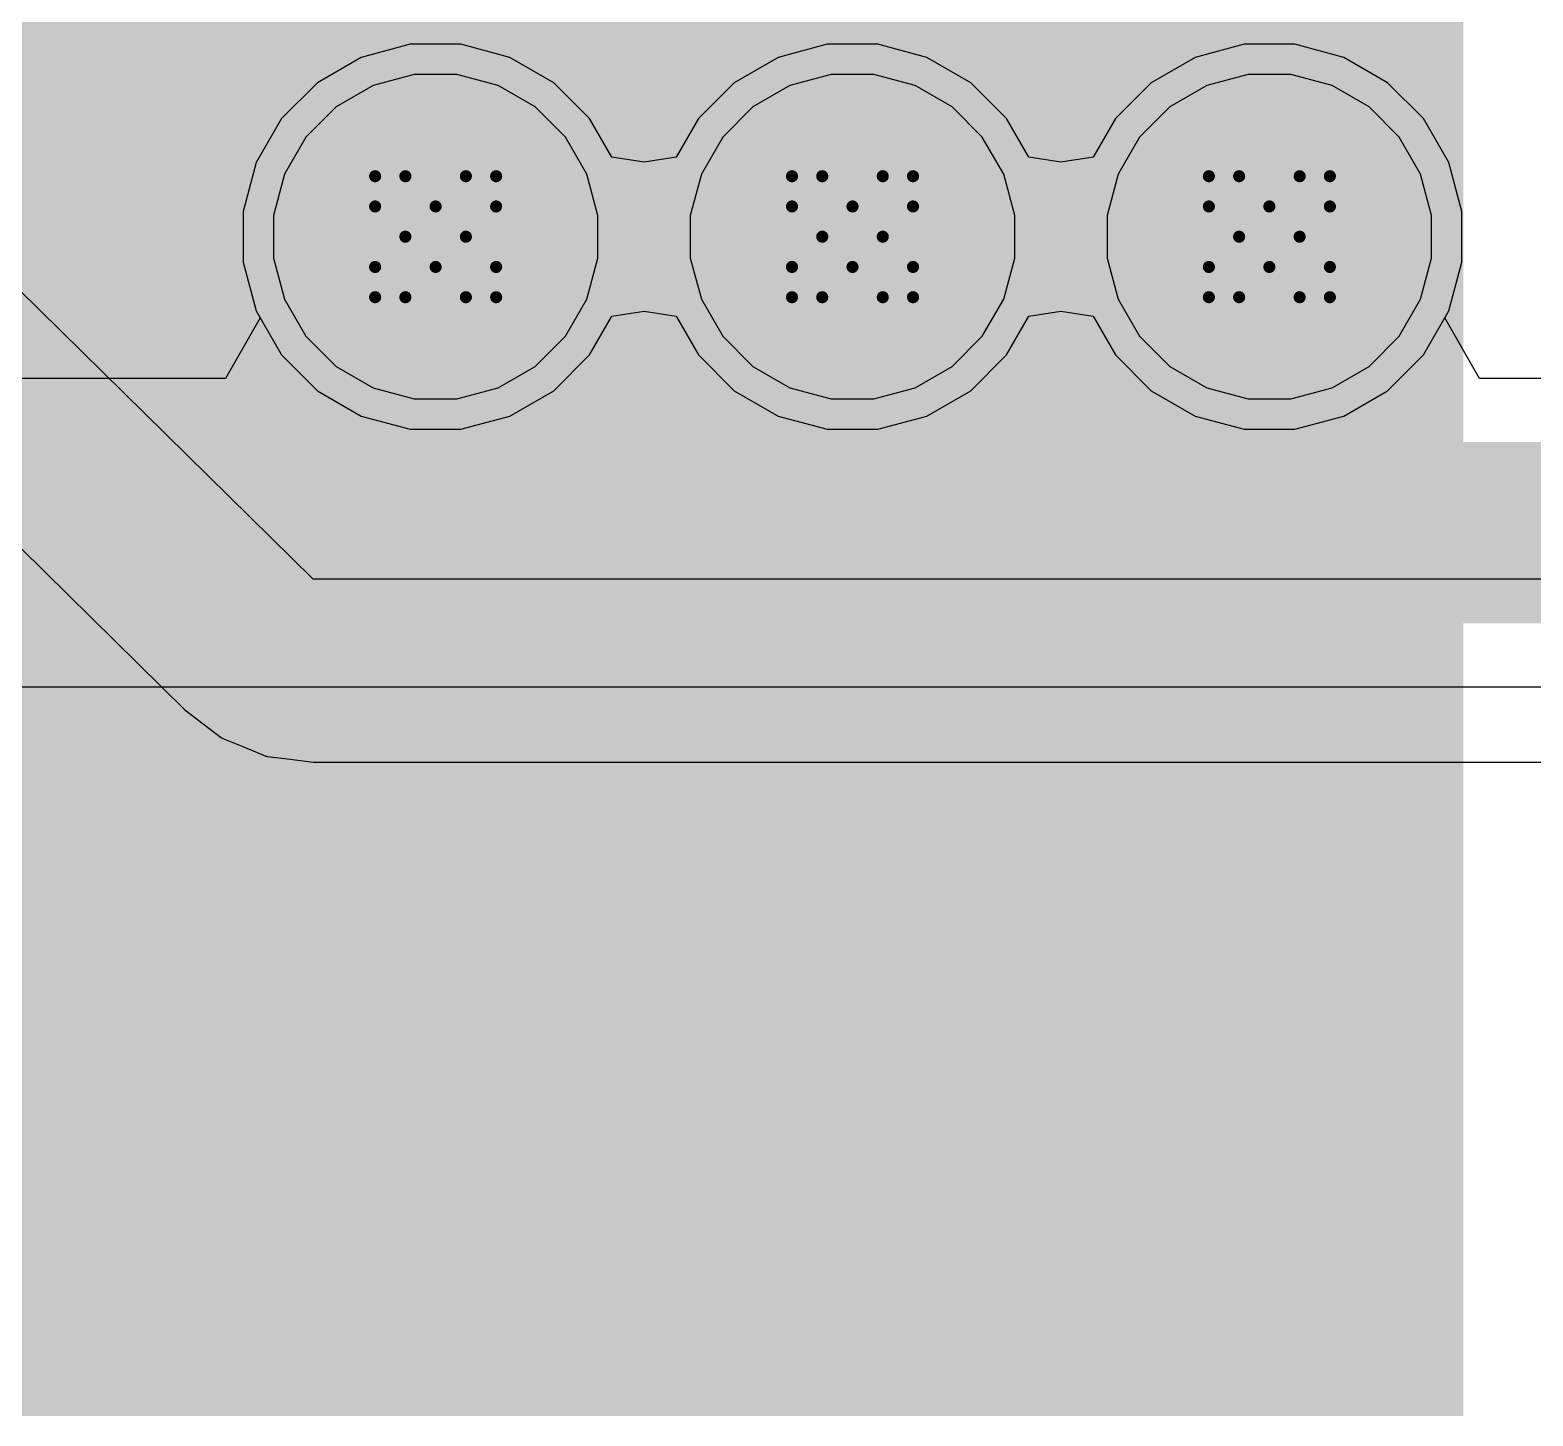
# Model space of a CAD drawing. Header units: inches. Extents: x 0 to 5379, y 0 to 5429.
# Drawn here: x 323.08 to 329.39, y 54.99 to 60.81 of the extents above; entities that cross this region are included whole.
import ezdxf

# ---------------------------------------------------------------- set-up
doc = ezdxf.new("R2010")
doc.units = ezdxf.units.IN
for name, color, linetype in [('Bottom Layer', 5, 'Continuous'), ('Bottom Solder', 6, 'Continuous'), ('Drill Drawing', 1, 'Continuous'), ('GND01', 16, 'Continuous'), ('GND02', 76, 'Continuous'), ('PWR', 156, 'Continuous'), ('SIG 01', 90, 'Continuous'), ('Top Layer', 1, 'Continuous'), ('Top Overlay', 2, 'Continuous'), ('Top Solder', 216, 'Continuous'), ('Via Holes', 16, 'Continuous')]:
    doc.layers.add(name, color=color, linetype=linetype)

# ---------------------------------------------------------------- blocks, each defined once
blk = doc.blocks.new('RVT1H470M0607_115')
at = {"layer": 'Top Overlay'}
for points in [[(-3.3334, -1.8288, 0.127, 0.127, 0), (-3.3334, -1.3208, 0.127, 0.127, 0)], [(-3.3334, -1.8288, 0.127, 0.127, 0), (-1.8348, -3.3274, 0.127, 0.127, 0)], [(-1.8348, -3.3274, 0.127, 0.127, 0), (3.3214, -3.3274, 0.127, 0.127, 0)]]:
    blk.add_lwpolyline(points, format="xyseb", dxfattribs=at)
for points in [[(-3.3651, -1.3208, 0.0635, 0.0635, 1), (-3.3016, -1.3208, 0.0635, 0.0635, 1)], [(-3.3651, -1.8288, 0.0635, 0.0635, 1), (-3.3016, -1.8288, 0.0635, 0.0635, 1)], [(-3.3651, -1.8288, 0.0635, 0.0635, 1), (-3.3016, -1.8288, 0.0635, 0.0635, 1)], [(-1.8665, -3.3274, 0.0635, 0.0635, 1), (-1.803, -3.3274, 0.0635, 0.0635, 1)], [(-1.8665, -3.3274, 0.0635, 0.0635, 1), (-1.803, -3.3274, 0.0635, 0.0635, 1)]]:
    blk.add_lwpolyline(points, format="xyseb", close=True, dxfattribs=at)

msp = doc.modelspace()

# ---------------------------------------------------------------- hatches: boundary and pattern name
at = {"layer": 'Bottom Layer'}
h = msp.add_hatch(color=5, dxfattribs=at)
edge = h.paths.add_edge_path()
edge.add_arc((324.7834, 59.942), 0.3, 0, 360)
h = msp.add_hatch(color=5, dxfattribs=at)
edge = h.paths.add_edge_path()
edge.add_arc((326.5334, 59.942), 0.3, 0, 360)
h = msp.add_hatch(color=5, dxfattribs=at)
edge = h.paths.add_edge_path()
edge.add_arc((328.2834, 59.942), 0.3, 0, 360)
at = {"layer": 'Bottom Solder'}
h = msp.add_hatch(color=6, dxfattribs=at)
edge = h.paths.add_edge_path()
edge.add_arc((324.7834, 59.942), 0.4016, 0, 360)
h = msp.add_hatch(color=6, dxfattribs=at)
edge = h.paths.add_edge_path()
edge.add_arc((326.5334, 59.942), 0.4016, 0, 360)
h = msp.add_hatch(color=6, dxfattribs=at)
edge = h.paths.add_edge_path()
edge.add_arc((328.2834, 59.942), 0.4016, 0, 360)
at = {"layer": 'GND01'}
h = msp.add_hatch(color=16, dxfattribs=at)
edge = h.paths.add_edge_path()
edge.add_arc((324.7834, 59.942), 0.3, 0, 360)
h = msp.add_hatch(color=16, dxfattribs=at)
edge = h.paths.add_edge_path()
edge.add_arc((326.5334, 59.942), 0.3, 0, 360)
h = msp.add_hatch(color=16, dxfattribs=at)
edge = h.paths.add_edge_path()
edge.add_arc((328.2834, 59.942), 0.3, 0, 360)
at = {"layer": 'GND02'}
h = msp.add_hatch(color=76, dxfattribs=at)
edge = h.paths.add_edge_path()
edge.add_arc((324.7834, 59.942), 0.3, 0, 360)
h = msp.add_hatch(color=76, dxfattribs=at)
edge = h.paths.add_edge_path()
edge.add_arc((326.5334, 59.942), 0.3, 0, 360)
h = msp.add_hatch(color=76, dxfattribs=at)
edge = h.paths.add_edge_path()
edge.add_arc((328.2834, 59.942), 0.3, 0, 360)
at = {"layer": 'PWR'}
h = msp.add_hatch(color=156, dxfattribs=at)
edge = h.paths.add_edge_path()
edge.add_arc((324.7834, 59.942), 0.3, 0, 360)
h = msp.add_hatch(color=156, dxfattribs=at)
edge = h.paths.add_edge_path()
edge.add_arc((326.5334, 59.942), 0.3, 0, 360)
h = msp.add_hatch(color=156, dxfattribs=at)
edge = h.paths.add_edge_path()
edge.add_arc((328.2834, 59.942), 0.3, 0, 360)
at = {"layer": 'SIG 01'}
h = msp.add_hatch(color=90, dxfattribs=at)
edge = h.paths.add_edge_path()
edge.add_arc((324.7834, 59.942), 0.3, 0, 360)
h = msp.add_hatch(color=90, dxfattribs=at)
edge = h.paths.add_edge_path()
edge.add_arc((326.5334, 59.942), 0.3, 0, 360)
h = msp.add_hatch(color=90, dxfattribs=at)
edge = h.paths.add_edge_path()
edge.add_arc((328.2834, 59.942), 0.3, 0, 360)
at = {"layer": 'Top Layer'}
for points in [[(323.3674, 58.4434), (329.0982, 58.4434), (329.0982, 65.0982), (323.3674, 65.0982)], [(315.9802, 56.9788), (329.0982, 56.9788), (329.0982, 61.755), (315.9802, 61.755)], [(315.0139, 54.991), (329.0982, 54.991), (329.0982, 57.531), (315.0139, 57.531)]]:
    msp.add_hatch(color=1, dxfattribs=at).paths.add_polyline_path(points)
h = msp.add_hatch(color=1, dxfattribs=at)
edge = h.paths.add_edge_path()
edge.add_arc((324.7834, 59.942), 0.3, 0, 360)
h = msp.add_hatch(color=1, dxfattribs=at)
edge = h.paths.add_edge_path()
edge.add_arc((326.5334, 59.942), 0.3, 0, 360)
h = msp.add_hatch(color=1, dxfattribs=at)
edge = h.paths.add_edge_path()
edge.add_arc((328.2834, 59.942), 0.3, 0, 360)
at = {"layer": 'Top Solder'}
h = msp.add_hatch(color=216, dxfattribs=at)
edge = h.paths.add_edge_path()
edge.add_arc((324.7834, 59.942), 0.4016, 0, 360)
h = msp.add_hatch(color=216, dxfattribs=at)
edge = h.paths.add_edge_path()
edge.add_arc((326.5334, 59.942), 0.4016, 0, 360)
h = msp.add_hatch(color=216, dxfattribs=at)
edge = h.paths.add_edge_path()
edge.add_arc((328.2834, 59.942), 0.4016, 0, 360)
at = {"layer": 'Via Holes'}
h = msp.add_hatch(color=7, dxfattribs=at)
edge = h.paths.add_edge_path()
edge.add_arc((324.7834, 59.942), 0.15, 0, 360)
h = msp.add_hatch(color=7, dxfattribs=at)
edge = h.paths.add_edge_path()
edge.add_arc((326.5334, 59.942), 0.15, 0, 360)
h = msp.add_hatch(color=7, dxfattribs=at)
edge = h.paths.add_edge_path()
edge.add_arc((328.2834, 59.942), 0.15, 0, 360)

# ---------------------------------------------------------------- linework, layer by layer
at = {"layer": 'Bottom Layer'}
for p, q in [((324.2695, 58.5039), (319.4868, 63.2099)), ((318.9478, 62.6621), (323.7304, 57.9561)), ((347.8445, 58.5039), (324.2695, 58.5039)), ((323.7304, 57.9561), (323.8082, 57.8974)), ((323.8082, 57.8974), (323.8852, 57.8383)), ((323.8852, 57.8383), (323.8881, 57.8371)), ((323.8881, 57.8371), (323.8906, 57.8352)), ((323.8906, 57.8352), (323.9807, 57.7987)), ((323.9807, 57.7987), (324.0706, 57.7615)), ((324.0706, 57.7615), (324.0737, 57.7611)), ((324.0737, 57.7611), (324.0766, 57.7599)), ((324.0766, 57.7599), (324.1731, 57.748)), ((324.1731, 57.748), (324.2695, 57.7353)), ((324.2695, 57.7353), (347.8445, 57.7353))]:
    msp.add_line(p, q, dxfattribs=at)
at = {"layer": 'Drill Drawing'}
for points in [[(324.5294, 60.069, 0.0508, 0.0508, 0), (324.5294, 60.196, 0.0508, 0.0508, 0)], [(324.5294, 60.196, 0.0508, 0.0508, 0), (324.6564, 60.196, 0.0508, 0.0508, 0)], [(324.6564, 60.196, 0.0508, 0.0508, 0), (324.7834, 60.069, 0.0508, 0.0508, 0)], [(324.7834, 60.069, 0.0508, 0.0508, 0), (324.9104, 60.196, 0.0508, 0.0508, 0)], [(324.9104, 60.196, 0.0508, 0.0508, 0), (325.0374, 60.196, 0.0508, 0.0508, 0)], [(325.0374, 60.069, 0.0508, 0.0508, 0), (325.0374, 60.196, 0.0508, 0.0508, 0)], [(326.2794, 60.069, 0.0508, 0.0508, 0), (326.2794, 60.196, 0.0508, 0.0508, 0)], [(326.2794, 60.196, 0.0508, 0.0508, 0), (326.4064, 60.196, 0.0508, 0.0508, 0)], [(326.4064, 60.196, 0.0508, 0.0508, 0), (326.5334, 60.069, 0.0508, 0.0508, 0)], [(326.5334, 60.069, 0.0508, 0.0508, 0), (326.6604, 60.196, 0.0508, 0.0508, 0)], [(326.6604, 60.196, 0.0508, 0.0508, 0), (326.7874, 60.196, 0.0508, 0.0508, 0)], [(326.7874, 60.069, 0.0508, 0.0508, 0), (326.7874, 60.196, 0.0508, 0.0508, 0)], [(328.0294, 60.069, 0.0508, 0.0508, 0), (328.0294, 60.196, 0.0508, 0.0508, 0)], [(328.0294, 60.196, 0.0508, 0.0508, 0), (328.1564, 60.196, 0.0508, 0.0508, 0)], [(328.1564, 60.196, 0.0508, 0.0508, 0), (328.2834, 60.069, 0.0508, 0.0508, 0)], [(328.2834, 60.069, 0.0508, 0.0508, 0), (328.4104, 60.196, 0.0508, 0.0508, 0)], [(328.4104, 60.196, 0.0508, 0.0508, 0), (328.5374, 60.196, 0.0508, 0.0508, 0)], [(328.5374, 60.069, 0.0508, 0.0508, 0), (328.5374, 60.196, 0.0508, 0.0508, 0)], [(324.5294, 60.069, 0.0508, 0.0508, 0), (324.6564, 59.942, 0.0508, 0.0508, 0)], [(324.9104, 59.942, 0.0508, 0.0508, 0), (325.0374, 60.069, 0.0508, 0.0508, 0)], [(326.2794, 60.069, 0.0508, 0.0508, 0), (326.4064, 59.942, 0.0508, 0.0508, 0)], [(326.6604, 59.942, 0.0508, 0.0508, 0), (326.7874, 60.069, 0.0508, 0.0508, 0)], [(328.0294, 60.069, 0.0508, 0.0508, 0), (328.1564, 59.942, 0.0508, 0.0508, 0)], [(328.4104, 59.942, 0.0508, 0.0508, 0), (328.5374, 60.069, 0.0508, 0.0508, 0)], [(324.5294, 59.815, 0.0508, 0.0508, 0), (324.6564, 59.942, 0.0508, 0.0508, 0)], [(324.9104, 59.942, 0.0508, 0.0508, 0), (325.0374, 59.815, 0.0508, 0.0508, 0)], [(326.2794, 59.815, 0.0508, 0.0508, 0), (326.4064, 59.942, 0.0508, 0.0508, 0)], [(326.6604, 59.942, 0.0508, 0.0508, 0), (326.7874, 59.815, 0.0508, 0.0508, 0)], [(328.0294, 59.815, 0.0508, 0.0508, 0), (328.1564, 59.942, 0.0508, 0.0508, 0)], [(328.4104, 59.942, 0.0508, 0.0508, 0), (328.5374, 59.815, 0.0508, 0.0508, 0)], [(324.5294, 59.688, 0.0508, 0.0508, 0), (324.5294, 59.815, 0.0508, 0.0508, 0)], [(324.6564, 59.688, 0.0508, 0.0508, 0), (324.7834, 59.815, 0.0508, 0.0508, 0)], [(324.7834, 59.815, 0.0508, 0.0508, 0), (324.9104, 59.688, 0.0508, 0.0508, 0)], [(325.0374, 59.688, 0.0508, 0.0508, 0), (325.0374, 59.815, 0.0508, 0.0508, 0)], [(326.2794, 59.688, 0.0508, 0.0508, 0), (326.2794, 59.815, 0.0508, 0.0508, 0)], [(326.4064, 59.688, 0.0508, 0.0508, 0), (326.5334, 59.815, 0.0508, 0.0508, 0)], [(326.5334, 59.815, 0.0508, 0.0508, 0), (326.6604, 59.688, 0.0508, 0.0508, 0)], [(326.7874, 59.688, 0.0508, 0.0508, 0), (326.7874, 59.815, 0.0508, 0.0508, 0)], [(328.0294, 59.688, 0.0508, 0.0508, 0), (328.0294, 59.815, 0.0508, 0.0508, 0)], [(328.1564, 59.688, 0.0508, 0.0508, 0), (328.2834, 59.815, 0.0508, 0.0508, 0)], [(328.2834, 59.815, 0.0508, 0.0508, 0), (328.4104, 59.688, 0.0508, 0.0508, 0)], [(328.5374, 59.688, 0.0508, 0.0508, 0), (328.5374, 59.815, 0.0508, 0.0508, 0)], [(324.5294, 59.688, 0.0508, 0.0508, 0), (324.6564, 59.688, 0.0508, 0.0508, 0)], [(324.9104, 59.688, 0.0508, 0.0508, 0), (325.0374, 59.688, 0.0508, 0.0508, 0)], [(326.2794, 59.688, 0.0508, 0.0508, 0), (326.4064, 59.688, 0.0508, 0.0508, 0)], [(326.6604, 59.688, 0.0508, 0.0508, 0), (326.7874, 59.688, 0.0508, 0.0508, 0)], [(328.0294, 59.688, 0.0508, 0.0508, 0), (328.1564, 59.688, 0.0508, 0.0508, 0)], [(328.4104, 59.688, 0.0508, 0.0508, 0), (328.5374, 59.688, 0.0508, 0.0508, 0)]]:
    msp.add_lwpolyline(points, format="xyseb", dxfattribs=at)
for points in [[(324.5167, 60.196, 0.0254, 0.0254, 1), (324.5421, 60.196, 0.0254, 0.0254, 1)], [(324.5167, 60.196, 0.0254, 0.0254, 1), (324.5421, 60.196, 0.0254, 0.0254, 1)], [(324.6437, 60.196, 0.0254, 0.0254, 1), (324.6691, 60.196, 0.0254, 0.0254, 1)], [(324.6437, 60.196, 0.0254, 0.0254, 1), (324.6691, 60.196, 0.0254, 0.0254, 1)], [(324.8977, 60.196, 0.0254, 0.0254, 1), (324.9231, 60.196, 0.0254, 0.0254, 1)], [(324.8977, 60.196, 0.0254, 0.0254, 1), (324.9231, 60.196, 0.0254, 0.0254, 1)], [(325.0247, 60.196, 0.0254, 0.0254, 1), (325.0501, 60.196, 0.0254, 0.0254, 1)], [(325.0247, 60.196, 0.0254, 0.0254, 1), (325.0501, 60.196, 0.0254, 0.0254, 1)], [(326.2667, 60.196, 0.0254, 0.0254, 1), (326.2921, 60.196, 0.0254, 0.0254, 1)], [(326.2667, 60.196, 0.0254, 0.0254, 1), (326.2921, 60.196, 0.0254, 0.0254, 1)], [(326.3937, 60.196, 0.0254, 0.0254, 1), (326.4191, 60.196, 0.0254, 0.0254, 1)], [(326.3937, 60.196, 0.0254, 0.0254, 1), (326.4191, 60.196, 0.0254, 0.0254, 1)], [(326.6477, 60.196, 0.0254, 0.0254, 1), (326.6731, 60.196, 0.0254, 0.0254, 1)], [(326.6477, 60.196, 0.0254, 0.0254, 1), (326.6731, 60.196, 0.0254, 0.0254, 1)], [(326.7747, 60.196, 0.0254, 0.0254, 1), (326.8001, 60.196, 0.0254, 0.0254, 1)], [(326.7747, 60.196, 0.0254, 0.0254, 1), (326.8001, 60.196, 0.0254, 0.0254, 1)], [(328.0167, 60.196, 0.0254, 0.0254, 1), (328.0421, 60.196, 0.0254, 0.0254, 1)], [(328.0167, 60.196, 0.0254, 0.0254, 1), (328.0421, 60.196, 0.0254, 0.0254, 1)], [(328.1437, 60.196, 0.0254, 0.0254, 1), (328.1691, 60.196, 0.0254, 0.0254, 1)], [(328.1437, 60.196, 0.0254, 0.0254, 1), (328.1691, 60.196, 0.0254, 0.0254, 1)], [(328.3977, 60.196, 0.0254, 0.0254, 1), (328.4231, 60.196, 0.0254, 0.0254, 1)], [(328.3977, 60.196, 0.0254, 0.0254, 1), (328.4231, 60.196, 0.0254, 0.0254, 1)], [(328.5247, 60.196, 0.0254, 0.0254, 1), (328.5501, 60.196, 0.0254, 0.0254, 1)], [(328.5247, 60.196, 0.0254, 0.0254, 1), (328.5501, 60.196, 0.0254, 0.0254, 1)], [(324.5167, 60.069, 0.0254, 0.0254, 1), (324.5421, 60.069, 0.0254, 0.0254, 1)], [(324.5167, 60.069, 0.0254, 0.0254, 1), (324.5421, 60.069, 0.0254, 0.0254, 1)], [(324.7707, 60.069, 0.0254, 0.0254, 1), (324.7961, 60.069, 0.0254, 0.0254, 1)], [(324.7707, 60.069, 0.0254, 0.0254, 1), (324.7961, 60.069, 0.0254, 0.0254, 1)], [(325.0247, 60.069, 0.0254, 0.0254, 1), (325.0501, 60.069, 0.0254, 0.0254, 1)], [(325.0247, 60.069, 0.0254, 0.0254, 1), (325.0501, 60.069, 0.0254, 0.0254, 1)], [(326.2667, 60.069, 0.0254, 0.0254, 1), (326.2921, 60.069, 0.0254, 0.0254, 1)], [(326.2667, 60.069, 0.0254, 0.0254, 1), (326.2921, 60.069, 0.0254, 0.0254, 1)], [(326.5207, 60.069, 0.0254, 0.0254, 1), (326.5461, 60.069, 0.0254, 0.0254, 1)], [(326.5207, 60.069, 0.0254, 0.0254, 1), (326.5461, 60.069, 0.0254, 0.0254, 1)], [(326.7747, 60.069, 0.0254, 0.0254, 1), (326.8001, 60.069, 0.0254, 0.0254, 1)], [(326.7747, 60.069, 0.0254, 0.0254, 1), (326.8001, 60.069, 0.0254, 0.0254, 1)], [(328.0167, 60.069, 0.0254, 0.0254, 1), (328.0421, 60.069, 0.0254, 0.0254, 1)], [(328.0167, 60.069, 0.0254, 0.0254, 1), (328.0421, 60.069, 0.0254, 0.0254, 1)], [(328.2707, 60.069, 0.0254, 0.0254, 1), (328.2961, 60.069, 0.0254, 0.0254, 1)], [(328.2707, 60.069, 0.0254, 0.0254, 1), (328.2961, 60.069, 0.0254, 0.0254, 1)], [(328.5247, 60.069, 0.0254, 0.0254, 1), (328.5501, 60.069, 0.0254, 0.0254, 1)], [(328.5247, 60.069, 0.0254, 0.0254, 1), (328.5501, 60.069, 0.0254, 0.0254, 1)], [(324.6437, 59.942, 0.0254, 0.0254, 1), (324.6691, 59.942, 0.0254, 0.0254, 1)], [(324.6437, 59.942, 0.0254, 0.0254, 1), (324.6691, 59.942, 0.0254, 0.0254, 1)], [(324.8977, 59.942, 0.0254, 0.0254, 1), (324.9231, 59.942, 0.0254, 0.0254, 1)], [(324.8977, 59.942, 0.0254, 0.0254, 1), (324.9231, 59.942, 0.0254, 0.0254, 1)], [(326.3937, 59.942, 0.0254, 0.0254, 1), (326.4191, 59.942, 0.0254, 0.0254, 1)], [(326.3937, 59.942, 0.0254, 0.0254, 1), (326.4191, 59.942, 0.0254, 0.0254, 1)], [(326.6477, 59.942, 0.0254, 0.0254, 1), (326.6731, 59.942, 0.0254, 0.0254, 1)], [(326.6477, 59.942, 0.0254, 0.0254, 1), (326.6731, 59.942, 0.0254, 0.0254, 1)], [(328.1437, 59.942, 0.0254, 0.0254, 1), (328.1691, 59.942, 0.0254, 0.0254, 1)], [(328.1437, 59.942, 0.0254, 0.0254, 1), (328.1691, 59.942, 0.0254, 0.0254, 1)], [(328.3977, 59.942, 0.0254, 0.0254, 1), (328.4231, 59.942, 0.0254, 0.0254, 1)], [(328.3977, 59.942, 0.0254, 0.0254, 1), (328.4231, 59.942, 0.0254, 0.0254, 1)], [(324.5167, 59.815, 0.0254, 0.0254, 1), (324.5421, 59.815, 0.0254, 0.0254, 1)], [(324.5167, 59.815, 0.0254, 0.0254, 1), (324.5421, 59.815, 0.0254, 0.0254, 1)], [(324.7707, 59.815, 0.0254, 0.0254, 1), (324.7961, 59.815, 0.0254, 0.0254, 1)], [(324.7707, 59.815, 0.0254, 0.0254, 1), (324.7961, 59.815, 0.0254, 0.0254, 1)], [(325.0247, 59.815, 0.0254, 0.0254, 1), (325.0501, 59.815, 0.0254, 0.0254, 1)], [(325.0247, 59.815, 0.0254, 0.0254, 1), (325.0501, 59.815, 0.0254, 0.0254, 1)], [(326.2667, 59.815, 0.0254, 0.0254, 1), (326.2921, 59.815, 0.0254, 0.0254, 1)], [(326.2667, 59.815, 0.0254, 0.0254, 1), (326.2921, 59.815, 0.0254, 0.0254, 1)], [(326.5207, 59.815, 0.0254, 0.0254, 1), (326.5461, 59.815, 0.0254, 0.0254, 1)], [(326.5207, 59.815, 0.0254, 0.0254, 1), (326.5461, 59.815, 0.0254, 0.0254, 1)], [(326.7747, 59.815, 0.0254, 0.0254, 1), (326.8001, 59.815, 0.0254, 0.0254, 1)], [(326.7747, 59.815, 0.0254, 0.0254, 1), (326.8001, 59.815, 0.0254, 0.0254, 1)], [(328.0167, 59.815, 0.0254, 0.0254, 1), (328.0421, 59.815, 0.0254, 0.0254, 1)], [(328.0167, 59.815, 0.0254, 0.0254, 1), (328.0421, 59.815, 0.0254, 0.0254, 1)], [(328.2707, 59.815, 0.0254, 0.0254, 1), (328.2961, 59.815, 0.0254, 0.0254, 1)], [(328.2707, 59.815, 0.0254, 0.0254, 1), (328.2961, 59.815, 0.0254, 0.0254, 1)], [(328.5247, 59.815, 0.0254, 0.0254, 1), (328.5501, 59.815, 0.0254, 0.0254, 1)], [(328.5247, 59.815, 0.0254, 0.0254, 1), (328.5501, 59.815, 0.0254, 0.0254, 1)], [(324.5167, 59.688, 0.0254, 0.0254, 1), (324.5421, 59.688, 0.0254, 0.0254, 1)], [(324.5167, 59.688, 0.0254, 0.0254, 1), (324.5421, 59.688, 0.0254, 0.0254, 1)], [(324.6437, 59.688, 0.0254, 0.0254, 1), (324.6691, 59.688, 0.0254, 0.0254, 1)], [(324.6437, 59.688, 0.0254, 0.0254, 1), (324.6691, 59.688, 0.0254, 0.0254, 1)], [(324.8977, 59.688, 0.0254, 0.0254, 1), (324.9231, 59.688, 0.0254, 0.0254, 1)], [(324.8977, 59.688, 0.0254, 0.0254, 1), (324.9231, 59.688, 0.0254, 0.0254, 1)], [(325.0247, 59.688, 0.0254, 0.0254, 1), (325.0501, 59.688, 0.0254, 0.0254, 1)], [(325.0247, 59.688, 0.0254, 0.0254, 1), (325.0501, 59.688, 0.0254, 0.0254, 1)], [(326.2667, 59.688, 0.0254, 0.0254, 1), (326.2921, 59.688, 0.0254, 0.0254, 1)], [(326.2667, 59.688, 0.0254, 0.0254, 1), (326.2921, 59.688, 0.0254, 0.0254, 1)], [(326.3937, 59.688, 0.0254, 0.0254, 1), (326.4191, 59.688, 0.0254, 0.0254, 1)], [(326.3937, 59.688, 0.0254, 0.0254, 1), (326.4191, 59.688, 0.0254, 0.0254, 1)], [(326.6477, 59.688, 0.0254, 0.0254, 1), (326.6731, 59.688, 0.0254, 0.0254, 1)], [(326.6477, 59.688, 0.0254, 0.0254, 1), (326.6731, 59.688, 0.0254, 0.0254, 1)], [(326.7747, 59.688, 0.0254, 0.0254, 1), (326.8001, 59.688, 0.0254, 0.0254, 1)], [(326.7747, 59.688, 0.0254, 0.0254, 1), (326.8001, 59.688, 0.0254, 0.0254, 1)], [(328.0167, 59.688, 0.0254, 0.0254, 1), (328.0421, 59.688, 0.0254, 0.0254, 1)], [(328.0167, 59.688, 0.0254, 0.0254, 1), (328.0421, 59.688, 0.0254, 0.0254, 1)], [(328.1437, 59.688, 0.0254, 0.0254, 1), (328.1691, 59.688, 0.0254, 0.0254, 1)], [(328.1437, 59.688, 0.0254, 0.0254, 1), (328.1691, 59.688, 0.0254, 0.0254, 1)], [(328.3977, 59.688, 0.0254, 0.0254, 1), (328.4231, 59.688, 0.0254, 0.0254, 1)], [(328.3977, 59.688, 0.0254, 0.0254, 1), (328.4231, 59.688, 0.0254, 0.0254, 1)], [(328.5247, 59.688, 0.0254, 0.0254, 1), (328.5501, 59.688, 0.0254, 0.0254, 1)], [(328.5247, 59.688, 0.0254, 0.0254, 1), (328.5501, 59.688, 0.0254, 0.0254, 1)]]:
    msp.add_lwpolyline(points, format="xyseb", close=True, dxfattribs=at)
at = {"layer": 'GND01'}
for p, q in [((324.4715, 60.695), (324.2873, 60.5886)), ((324.677, 60.75), (324.4715, 60.695)), ((324.8898, 60.75), (324.677, 60.75)), ((325.0953, 60.695), (324.8898, 60.75)), ((325.2795, 60.5886), (325.0953, 60.695)), ((326.2215, 60.695), (326.0373, 60.5886)), ((326.427, 60.75), (326.2215, 60.695)), ((326.6398, 60.75), (326.427, 60.75)), ((326.8453, 60.695), (326.6398, 60.75)), ((327.0295, 60.5886), (326.8453, 60.695)), ((327.9715, 60.695), (327.7873, 60.5886)), ((328.177, 60.75), (327.9715, 60.695)), ((328.3898, 60.75), (328.177, 60.75)), ((328.5953, 60.695), (328.3898, 60.75)), ((328.7795, 60.5886), (328.5953, 60.695)), ((324.2873, 60.5886), (324.1368, 60.4381)), ((325.43, 60.4381), (325.2795, 60.5886)), ((326.0373, 60.5886), (325.8868, 60.4381)), ((327.18, 60.4381), (327.0295, 60.5886)), ((327.7873, 60.5886), (327.6368, 60.4381)), ((328.93, 60.4381), (328.7795, 60.5886)), ((324.1368, 60.4381), (324.0305, 60.2539)), ((325.5235, 60.2762), (325.43, 60.4381)), ((325.8868, 60.4381), (325.7933, 60.2762)), ((327.2735, 60.2762), (327.18, 60.4381)), ((327.6368, 60.4381), (327.5433, 60.2762)), ((329.0363, 60.2539), (328.93, 60.4381)), ((324.0305, 60.2539), (323.9754, 60.0484)), ((325.6584, 60.2543), (325.5235, 60.2762)), ((325.7933, 60.2762), (325.6584, 60.2543)), ((327.4084, 60.2543), (327.2735, 60.2762)), ((327.5433, 60.2762), (327.4084, 60.2543)), ((329.0914, 60.0484), (329.0363, 60.2539)), ((323.9754, 60.0484), (323.9754, 59.8356)), ((329.0914, 59.8356), (329.0914, 60.0484)), ((323.9754, 59.8356), (324.0305, 59.6301)), ((329.0363, 59.6301), (329.0914, 59.8356)), ((324.0305, 59.6301), (324.1368, 59.4459)), ((325.5235, 59.6079), (325.6584, 59.6298)), ((325.6584, 59.6298), (325.7933, 59.6079)), ((327.2735, 59.6079), (327.4084, 59.6298)), ((327.4084, 59.6298), (327.5433, 59.6079)), ((328.93, 59.4459), (329.0363, 59.6301)), ((325.43, 59.4459), (325.5235, 59.6079)), ((325.7933, 59.6079), (325.8868, 59.4459)), ((327.18, 59.4459), (327.2735, 59.6079)), ((327.5433, 59.6079), (327.6368, 59.4459)), ((324.1368, 59.4459), (324.2873, 59.2955)), ((325.2795, 59.2955), (325.43, 59.4459)), ((325.8868, 59.4459), (326.0373, 59.2955)), ((327.0295, 59.2955), (327.18, 59.4459)), ((327.6368, 59.4459), (327.7873, 59.2955)), ((328.7795, 59.2955), (328.93, 59.4459)), ((324.2873, 59.2955), (324.4715, 59.1891)), ((325.0953, 59.1891), (325.2795, 59.2955)), ((326.0373, 59.2955), (326.2215, 59.1891)), ((326.8453, 59.1891), (327.0295, 59.2955)), ((327.7873, 59.2955), (327.9715, 59.1891)), ((328.5953, 59.1891), (328.7795, 59.2955)), ((324.4715, 59.1891), (324.677, 59.134)), ((324.8898, 59.134), (325.0953, 59.1891)), ((326.2215, 59.1891), (326.427, 59.134)), ((326.6398, 59.134), (326.8453, 59.1891)), ((327.9715, 59.1891), (328.177, 59.134)), ((328.3898, 59.134), (328.5953, 59.1891)), ((324.677, 59.134), (324.8898, 59.134)), ((326.427, 59.134), (326.6398, 59.134)), ((328.177, 59.134), (328.3898, 59.134))]:
    msp.add_line(p, q, dxfattribs=at)
at = {"layer": 'GND02'}
for p, q in [((324.4715, 60.695), (324.2873, 60.5886)), ((324.677, 60.75), (324.4715, 60.695)), ((324.8898, 60.75), (324.677, 60.75)), ((325.0953, 60.695), (324.8898, 60.75)), ((325.2795, 60.5886), (325.0953, 60.695)), ((326.2215, 60.695), (326.0373, 60.5886)), ((326.427, 60.75), (326.2215, 60.695)), ((326.6398, 60.75), (326.427, 60.75)), ((326.8453, 60.695), (326.6398, 60.75)), ((327.0295, 60.5886), (326.8453, 60.695)), ((327.9715, 60.695), (327.7873, 60.5886)), ((328.177, 60.75), (327.9715, 60.695)), ((328.3898, 60.75), (328.177, 60.75)), ((328.5953, 60.695), (328.3898, 60.75)), ((328.7795, 60.5886), (328.5953, 60.695)), ((324.2873, 60.5886), (324.1368, 60.4381)), ((325.43, 60.4381), (325.2795, 60.5886)), ((326.0373, 60.5886), (325.8868, 60.4381)), ((327.18, 60.4381), (327.0295, 60.5886)), ((327.7873, 60.5886), (327.6368, 60.4381)), ((328.93, 60.4381), (328.7795, 60.5886)), ((324.1368, 60.4381), (324.0305, 60.2539)), ((325.5235, 60.2762), (325.43, 60.4381)), ((325.8868, 60.4381), (325.7933, 60.2762)), ((327.2735, 60.2762), (327.18, 60.4381)), ((327.6368, 60.4381), (327.5433, 60.2762)), ((329.0363, 60.2539), (328.93, 60.4381)), ((324.0305, 60.2539), (323.9754, 60.0484)), ((325.6584, 60.2543), (325.5235, 60.2762)), ((325.7933, 60.2762), (325.6584, 60.2543)), ((327.4084, 60.2543), (327.2735, 60.2762)), ((327.5433, 60.2762), (327.4084, 60.2543)), ((329.0914, 60.0484), (329.0363, 60.2539)), ((323.9754, 60.0484), (323.9754, 59.8356)), ((329.0914, 59.8356), (329.0914, 60.0484)), ((323.9754, 59.8356), (324.0305, 59.6301)), ((329.0363, 59.6301), (329.0914, 59.8356)), ((324.0305, 59.6301), (324.1368, 59.4459)), ((325.5235, 59.6079), (325.6584, 59.6298)), ((325.6584, 59.6298), (325.7933, 59.6079)), ((327.2735, 59.6079), (327.4084, 59.6298)), ((327.4084, 59.6298), (327.5433, 59.6079)), ((328.93, 59.4459), (329.0363, 59.6301)), ((325.43, 59.4459), (325.5235, 59.6079)), ((325.7933, 59.6079), (325.8868, 59.4459)), ((327.18, 59.4459), (327.2735, 59.6079)), ((327.5433, 59.6079), (327.6368, 59.4459)), ((324.1368, 59.4459), (324.2873, 59.2955)), ((325.2795, 59.2955), (325.43, 59.4459)), ((325.8868, 59.4459), (326.0373, 59.2955)), ((327.0295, 59.2955), (327.18, 59.4459)), ((327.6368, 59.4459), (327.7873, 59.2955)), ((328.7795, 59.2955), (328.93, 59.4459)), ((324.2873, 59.2955), (324.4715, 59.1891)), ((325.0953, 59.1891), (325.2795, 59.2955)), ((326.0373, 59.2955), (326.2215, 59.1891)), ((326.8453, 59.1891), (327.0295, 59.2955)), ((327.7873, 59.2955), (327.9715, 59.1891)), ((328.5953, 59.1891), (328.7795, 59.2955)), ((324.4715, 59.1891), (324.677, 59.134)), ((324.8898, 59.134), (325.0953, 59.1891)), ((326.2215, 59.1891), (326.427, 59.134)), ((326.6398, 59.134), (326.8453, 59.1891)), ((327.9715, 59.1891), (328.177, 59.134)), ((328.3898, 59.134), (328.5953, 59.1891)), ((324.677, 59.134), (324.8898, 59.134)), ((326.427, 59.134), (326.6398, 59.134)), ((328.177, 59.134), (328.3898, 59.134))]:
    msp.add_line(p, q, dxfattribs=at)
at = {"layer": 'PWR'}
for p, q in [((324.4715, 60.695), (324.2873, 60.5886)), ((324.677, 60.75), (324.4715, 60.695)), ((324.8898, 60.75), (324.677, 60.75)), ((325.0953, 60.695), (324.8898, 60.75)), ((325.2795, 60.5886), (325.0953, 60.695)), ((326.2215, 60.695), (326.0373, 60.5886)), ((326.427, 60.75), (326.2215, 60.695)), ((326.6398, 60.75), (326.427, 60.75)), ((326.8453, 60.695), (326.6398, 60.75)), ((327.0295, 60.5886), (326.8453, 60.695)), ((327.9715, 60.695), (327.7873, 60.5886)), ((328.177, 60.75), (327.9715, 60.695)), ((328.3898, 60.75), (328.177, 60.75)), ((328.5953, 60.695), (328.3898, 60.75)), ((328.7795, 60.5886), (328.5953, 60.695)), ((324.2873, 60.5886), (324.1368, 60.4381)), ((325.43, 60.4381), (325.2795, 60.5886)), ((326.0373, 60.5886), (325.8868, 60.4381)), ((327.18, 60.4381), (327.0295, 60.5886)), ((327.7873, 60.5886), (327.6368, 60.4381)), ((328.93, 60.4381), (328.7795, 60.5886)), ((324.1368, 60.4381), (324.0305, 60.2539)), ((325.5235, 60.2762), (325.43, 60.4381)), ((325.8868, 60.4381), (325.7933, 60.2762)), ((327.2735, 60.2762), (327.18, 60.4381)), ((327.6368, 60.4381), (327.5433, 60.2762)), ((329.0363, 60.2539), (328.93, 60.4381)), ((324.0305, 60.2539), (323.9754, 60.0484)), ((325.6584, 60.2543), (325.5235, 60.2762)), ((325.7933, 60.2762), (325.6584, 60.2543)), ((327.4084, 60.2543), (327.2735, 60.2762)), ((327.5433, 60.2762), (327.4084, 60.2543)), ((329.0914, 60.0484), (329.0363, 60.2539)), ((323.9754, 60.0484), (323.9754, 59.8356)), ((329.0914, 59.8356), (329.0914, 60.0484)), ((323.9754, 59.8356), (324.0305, 59.6301)), ((329.0363, 59.6301), (329.0914, 59.8356)), ((324.0305, 59.6301), (324.0474, 59.6008)), ((329.0194, 59.6008), (329.0363, 59.6301)), ((324.0474, 59.6008), (323.9007, 59.3468)), ((329.1661, 59.3468), (329.0194, 59.6008)), ((323.9007, 59.3468), (303.1306, 59.3468)), ((329.8359, 59.3468), (329.1661, 59.3468)), ((303.3988, 58.052), (337.8379, 58.052))]:
    msp.add_line(p, q, dxfattribs=at)
msp.add_lwpolyline([(303.1306, 58.6994, 0.762, 0.762, 0), (338.7852, 58.6994, 0.762, 0.762, 0)], format="xyseb", dxfattribs=at)
at = {"layer": 'SIG 01'}
for p, q in [((324.5205, 60.5766), (324.3653, 60.487)), ((324.6937, 60.623), (324.5205, 60.5766)), ((324.8731, 60.623), (324.6937, 60.623)), ((325.0463, 60.5766), (324.8731, 60.623)), ((325.2015, 60.487), (325.0463, 60.5766)), ((326.2705, 60.5766), (326.1153, 60.487)), ((326.4438, 60.623), (326.2705, 60.5766)), ((326.6231, 60.623), (326.4438, 60.623)), ((326.7963, 60.5766), (326.6231, 60.623)), ((326.9516, 60.487), (326.7963, 60.5766)), ((328.0206, 60.5766), (327.8653, 60.487)), ((328.1938, 60.623), (328.0206, 60.5766)), ((328.3731, 60.623), (328.1938, 60.623)), ((328.5463, 60.5766), (328.3731, 60.623)), ((328.7016, 60.487), (328.5463, 60.5766)), ((324.3653, 60.487), (324.2385, 60.3602)), ((325.3283, 60.3602), (325.2015, 60.487)), ((326.1153, 60.487), (325.9885, 60.3602)), ((327.0783, 60.3602), (326.9516, 60.487)), ((327.8653, 60.487), (327.7385, 60.3602)), ((328.8283, 60.3602), (328.7016, 60.487)), ((324.2385, 60.3602), (324.1488, 60.2049)), ((325.418, 60.2049), (325.3283, 60.3602)), ((325.9885, 60.3602), (325.8988, 60.2049)), ((327.168, 60.2049), (327.0783, 60.3602)), ((327.7385, 60.3602), (327.6488, 60.2049)), ((328.918, 60.2049), (328.8283, 60.3602)), ((324.1488, 60.2049), (324.1024, 60.0317)), ((325.4644, 60.0317), (325.418, 60.2049)), ((325.8988, 60.2049), (325.8524, 60.0317)), ((327.2144, 60.0317), (327.168, 60.2049)), ((327.6488, 60.2049), (327.6024, 60.0317)), ((328.9644, 60.0317), (328.918, 60.2049)), ((324.1024, 60.0317), (324.1024, 59.8524)), ((325.4644, 59.8524), (325.4644, 60.0317)), ((325.8524, 60.0317), (325.8524, 59.8524)), ((327.2144, 59.8524), (327.2144, 60.0317)), ((327.6024, 60.0317), (327.6024, 59.8524)), ((328.9644, 59.8524), (328.9644, 60.0317)), ((324.1024, 59.8524), (324.1488, 59.6792)), ((325.418, 59.6792), (325.4644, 59.8524)), ((325.8524, 59.8524), (325.8988, 59.6792)), ((327.168, 59.6792), (327.2144, 59.8524)), ((327.6024, 59.8524), (327.6488, 59.6792)), ((328.918, 59.6792), (328.9644, 59.8524)), ((324.1488, 59.6792), (324.2385, 59.5239)), ((325.3283, 59.5239), (325.418, 59.6792)), ((325.8988, 59.6792), (325.9885, 59.5239)), ((327.0783, 59.5239), (327.168, 59.6792)), ((327.6488, 59.6792), (327.7385, 59.5239)), ((328.8283, 59.5239), (328.918, 59.6792)), ((324.2385, 59.5239), (324.3653, 59.3971)), ((325.2015, 59.3971), (325.3283, 59.5239)), ((325.9885, 59.5239), (326.1153, 59.3971)), ((326.9516, 59.3971), (327.0783, 59.5239)), ((327.7385, 59.5239), (327.8653, 59.3971)), ((328.7016, 59.3971), (328.8283, 59.5239)), ((324.3653, 59.3971), (324.5205, 59.3074)), ((325.0463, 59.3074), (325.2015, 59.3971)), ((326.1153, 59.3971), (326.2705, 59.3074)), ((326.7963, 59.3074), (326.9516, 59.3971)), ((327.8653, 59.3971), (328.0206, 59.3074)), ((328.5463, 59.3074), (328.7016, 59.3971)), ((324.5205, 59.3074), (324.6937, 59.261)), ((324.8731, 59.261), (325.0463, 59.3074)), ((326.2705, 59.3074), (326.4438, 59.261)), ((326.6231, 59.261), (326.7963, 59.3074)), ((328.0206, 59.3074), (328.1938, 59.261)), ((328.3731, 59.261), (328.5463, 59.3074)), ((324.6937, 59.261), (324.8731, 59.261)), ((326.4438, 59.261), (326.6231, 59.261)), ((328.1938, 59.261), (328.3731, 59.261))]:
    msp.add_line(p, q, dxfattribs=at)

# ---------------------------------------------------------------- block references
msp.add_blockref('RVT1H470M0607_115', (329.3334, 61.7708))

doc.saveas('drawing.dxf')
